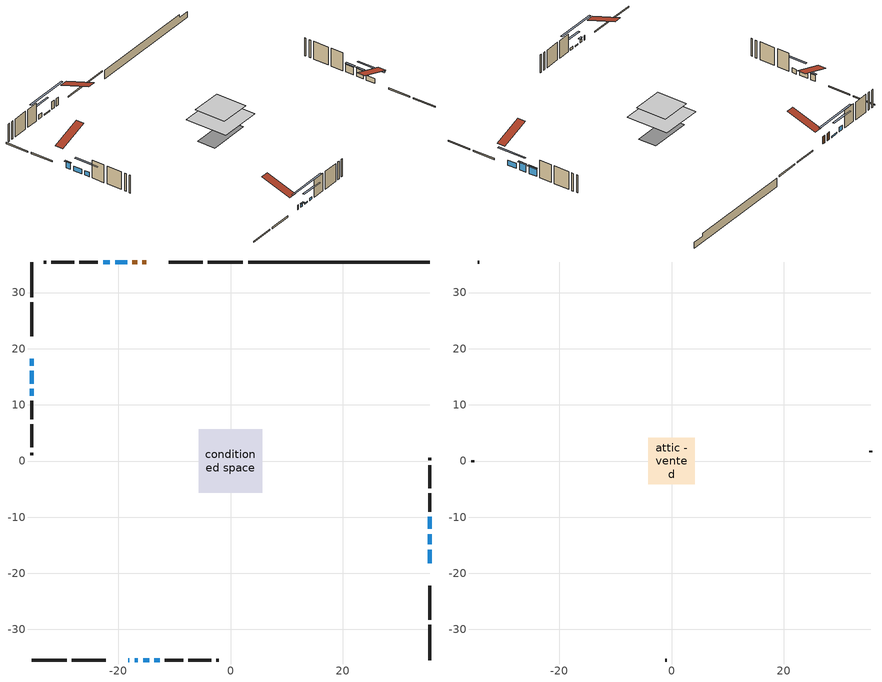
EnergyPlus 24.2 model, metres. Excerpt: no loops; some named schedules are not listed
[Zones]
conditioned space
 floor outside (Floor1 construction): -1.49,-1.49 -1.49,1.49 1.49,1.49 1.49,-1.49 z0.46
 floor adiabatic (AdiabaticFloorConstruction): -5.66,-5.66 -5.66,5.66 5.66,5.66 5.66,-5.66 z2.9
 floor foundation (Slab1 construction): -5.61,-2.47 -5.61,2.47 5.61,2.47 5.61,-2.47 z-1.92
 wall outside (RimJoist1 construction): 2.21,35.44 -4.04,35.44 / -35.44,-35.44 -29.19,-35.44 / -35.44,35.44 -35.44,29.19 / 35.44,-35.44 35.44,-29.19 z0.46:0.76
 wall outside (RimJoist2 construction): -4.97,35.44 -11.03,35.44 / -28.27,-35.44 -22.21,-35.44 / -35.44,28.27 -35.44,22.21 / 35.44,-28.27 35.44,-22.21 z0.46:0.76
 wall outside (AdiabaticWallConstruction 1): -15.01,35.44 -15.72,35.44 / -16.65,35.44 -17.48,35.44 z0.46:2.49
 wall outside (AdiabaticWallConstruction): -18.23,-35.44 -18.02,-35.44 / -35.44,16.08 -35.44,13.79 / -21.47,35.44 -22.69,35.44 / -35.44,12.86 -35.44,11.64 z0.46:1.68; -17.09,-35.44 -16.48,-35.44 z0.46:1.38; -35.44,18.23 -35.44,17.01 z0.46:2.14; -18.41,35.44 -20.54,35.44 / -15.56,-35.44 -14.48,-35.44 z0.46:0.77; 35.44,-18.23 35.44,-15.79 z0.46:1.83; -13.56,-35.44 -12.64,-35.44 z0.46:1.07; 35.44,-14.86 35.44,-13.03 / 35.44,-12.1 35.44,-9.97 z0.46:2.59
 wall outside (Wall1 construction): -23.62,35.44 -26.89,35.44 / -11.71,-35.44 -8.44,-35.44 / -35.44,10.71 -35.44,7.44 / 35.44,-9.04 35.44,-5.76 z0.46:5.34
 wall outside (Wall2 construction): -27.82,35.44 -31.89,35.44 / -7.51,-35.44 -3.44,-35.44 / -35.44,6.51 -35.44,2.44 / 35.44,-4.83 35.44,-0.76 z0.46:5.34
 wall outside (Wall3 construction): -32.82,35.44 -33.28,35.44 / -2.51,-35.44 -2.05,-35.44 / -35.44,1.51 -35.44,1.05 / 35.44,0.16 35.44,0.62 z0.46:5.34
 wall foundation (FoundationWall1 construction): 3.13,35.44,-1.92 3.13,35.44,0.46 32.21,35.44,0.46 32.21,35.44,-0.36 35.44,35.44,-0.36 35.44,35.44,-1.92
 window (WindowConstruction 9): -18.23,-35.44 -18.02,-35.44 z0.46:1.68
 window (WindowConstruction 6): -17.09,-35.44 -16.48,-35.44 z0.46:1.37
 window (WindowConstruction 7): -35.44,18.23 -35.44,17.01 z0.46:2.14
 window (WindowConstruction 8): -35.44,16.08 -35.44,13.79 z0.46:1.68
 window (WindowConstruction 10): -18.41,35.44 -20.54,35.44 z0.46:0.76
 window (WindowConstruction 11): -15.55,-35.44 -14.49,-35.44 z0.46:0.76
 window (WindowConstruction): 35.44,-18.23 35.44,-15.79 z0.46:1.83
 window (WindowConstruction 1): -21.47,35.44 -22.69,35.44 z0.46:1.68
 window (WindowConstruction 2): -13.56,-35.44 -12.64,-35.44 z0.46:1.07
 window (WindowConstruction 3): -35.44,12.86 -35.44,11.64 z0.46:1.68
 window (WindowConstruction 4): 35.44,-14.86 35.44,-13.03 z0.46:2.59
 window (WindowConstruction 5): 35.44,-12.1 35.44,-9.97 z0.46:2.59
 door (Door): -15.01,35.44 -15.72,35.44 z0.46:2.49
 door (Door 1): -16.65,35.44 -17.48,35.44 z0.46:2.49
 ceiling adiabatic (AdiabaticFloorConstruction): 5.66,-5.66 5.66,5.66 -5.66,5.66 -5.66,-5.66 z2.9
attic - vented
 floor to conditioned space (Floor2 construction Reversed): -4.14,-4.14 -4.14,4.14 4.14,4.14 4.14,-4.14 z5.34
 wall outside (Wall4 construction): -34.21,35.44 -34.51,35.44 / -1.12,-35.44 -0.82,-35.44 / -35.44,0.12 -35.44,-0.18 / 35.44,1.55 35.44,1.86 z0.46:5.34
 roof outside (Roof1 construction): -14.08,35.44,5.34 -14.08,27.38,8.02 -11.96,27.38,8.02 -11.96,35.44,5.34; -19.16,-35.44,5.34 -19.16,-27.38,8.02 -21.28,-27.38,8.02 -21.28,-35.44,5.34; -35.44,19.16,5.34 -27.38,19.16,8.02 -27.38,21.28,8.02 -35.44,21.28,5.34; 35.44,-19.16,5.34 27.38,-19.16,8.02 27.38,-21.28,8.02 35.44,-21.28,5.34
shading: -16.28,-35.44 -17.29,-35.44 -17.29,-35.85 -16.28,-35.85 z1.58; -35.44,16.81 -35.44,18.43 -35.85,18.43 -35.85,16.81 z2.34; -25.62,35.44 -13.33,35.44 -13.33,35.85 -25.62,35.85 z5.85; -9.41,-35.44 -20.63,-35.44 -20.63,-35.85 -9.41,-35.85 z5.85; 35.44,-13.15 35.44,-20.87 35.85,-20.87 35.85,-13.15 z4.47; -25.33,35.44 -18.83,35.44 -18.83,35.85 -25.33,35.85 z4.32; -10,-35.44 -16.2,-35.44 -16.2,-35.85 -10,-35.85 z3.71; -35.44,9 -35.44,15.5 -35.85,15.5 -35.85,9 z4.32; 35.44,-12.83 35.44,-15.06 35.85,-15.06 35.85,-12.83 z2.79; 35.44,-9.77 35.44,-12.3 35.85,-12.3 35.85,-9.77 z2.79
[Building]
Building 1: Terrain=Suburbs
[Site:Location]
Toronto City Centre_ON: Latitude {deg}=43.63; Longitude {deg}=-79.39; Time Zone {hr}=-5; Elevation {m}=77; Keep Site Location Information=Yes
[Site:GroundTemperature:Shallow]
5.01852, 3.26908, 3.12898, 3.95918, 7.29196, 10.6092, 13.4851, 15.3069, 15.4617, 13.9799, 11.1774, 7.9619
[Site:WaterMainsTemperature]
Calculation Method=Schedule; Temperature Schedule=mains temperature schedule
[Material] Roughness=Rough; Thermal Absorptance=0.9
Name | Thickness {m} | Conductivity {W/m-K} | Density {kg/m3} | Specific Heat {J/kg-K} | Solar Absorptance | Visible Absorptance
asphalt or fiberglass shingles | 0.00635 | 0.162714 | 1121.4 | 1465.45 | 0.4 | 0.4
ceiling loosefill ins | 0.0846667 | 0.0480833 | 16.02 | 1046.75 | 0.7 | 0.7
ceiling stud and cavity | 0.1397 | 0.102239 | 65.682 | 1177.47 | 0.7 | 0.7
concrete 4.0 in. | 0.1016 | 1.803125 | 2242.8 | 837.4 | 0.7 | 0.7
concrete 8.0 in. | 0.2032 | 1.803125 | 2242.8 | 837.4 | 0.7 | 0.7
door material | 0.04445 | 0.053851 | 512.64 | 1214.23 | 0.7 | 0.7
exterior vertical ins | 0.0249493 | 0.029427 | 32.04 | 1214.23 | 0.7 | 0.7
floor covering | 0.0127 | 0.0433444 | 54.468 | 1339.84 | 0.6 | 0.6
floor rigid ins | 0.051816 | 0.029427 | 32.04 | 1214.23 | 0.7 | 0.7
floor rigid ins 1; wall rigid ins | 0.512978 | 0.029427 | 32.04 | 1214.23 | 0.7 | 0.7
floor stud and cavity | 0.1397 | 0.0907547 | 92.3553 | 1139.71 | 0.7 | 0.7
floor stud and cavity 1 | 0.1397 | 1.75129 | 37.0049 | 1207.88 | 0.7 | 0.7
furniture material conditioned space 1 | 0.1524 | 0.115458 | 640.8 | 1214.23 | 0.6 | 0.6
gypsum board | 0.0127 | 0.160291 | 801 | 837.4 | 0.6 | 0.6
gypsum board 1 | 0.0127 | 0.160291 | 801 | 837.4 | 0.7 | 0.7
osb sheathing 0.5 in. | 0.0127 | 0.115458 | 512.64 | 1214.23 | 0.7 | 0.7
osb sheathing 0.75 in. | 0.01905 | 0.115458 | 512.64 | 1214.23 | 0.7 | 0.7
osb sheathing 2.0 in. | 0.0508 | 0.115458 | 512.64 | 1214.23 | 0.7 | 0.7
rim joist rigid ins | 0.103632 | 0.029427 | 32.04 | 1214.23 | 0.7 | 0.7
rim joist stud and cavity | 0.0508 | 0.0296634 | 125.044 | 1163.47 | 0.6 | 0.6
rim joist stud and cavity 1 | 0.0508 | 0.353641 | 125.044 | 1163.47 | 0.6 | 0.6
wall stud and cavity | 0.1397 | 0.0823866 | 139.0536 | 1170.24 | 0.7 | 0.7
wall stud and cavity 1 | 0.1397 | 0.0937807 | 139.0536 | 1170.24 | 0.7 | 0.7
wall stud and cavity 2 | 0.1397 | 0.12206 | 139.0536 | 1170.24 | 0.7 | 0.7
wall stud and cavity 3 | 0.0889 | 6.9971 | 50.32683 | 1063.81 | 0.6 | 0.6
wall stud and cavity 4 | 0.0889 | 0.380278 | 52.3479 | 1209.89 | 0.7 | 0.7
wall stud and cavity 5 | 0.0889 | 0.391764 | 83.0341 | 1211.67 | 0.7 | 0.7
wood siding | 0.0254 | 0.102417 | 544.68 | 1172.36 | 0.4 | 0.4
wood siding 1 | 0.00254 | 0.102417 | 544.68 | 1172.36 | 0.4 | 0.4
wood siding 2; wood siding 3; wood siding 4 | 0.0254 | 0.102417 | 544.68 | 1172.36 | 0.7 | 0.7
[WindowMaterial:SimpleGlazingSystem]
Name | U-Factor {W/m2-K} | Solar Heat Gain Coefficient
WindowMaterial | 2.915653 | 0.67
WindowMaterial 1 | 2.92076 | 0.67
WindowMaterial 2 | 2.97868 | 0.61
WindowMaterial 3 | 2.96789 | 0.62
WindowMaterial 4 | 2.881585 | 0.7
WindowMaterial 5 | 2.96448 | 0.61
WindowMaterial 6 | 2.9077 | 0.68
WindowMaterial 7 | 2.89408 | 0.69
WindowMaterial 8 | 3.026374 | 0.54
WindowMaterial 9 | 3.063281 | 0.53
[Construction]
AdiabaticFloorConstruction: floor stud and cavity 1, floor rigid ins 1, osb sheathing 0.75 in., floor covering
AdiabaticWallConstruction: wood siding 3, wall rigid ins, wall stud and cavity 4, gypsum board
AdiabaticWallConstruction 1: wood siding 4, wall rigid ins, wall stud and cavity 4, gypsum board
Door; Door 1: door material
Floor1 construction: floor stud and cavity, floor rigid ins, osb sheathing 0.75 in., floor covering
Floor2 construction Reversed: gypsum board, ceiling stud and cavity, ceiling loosefill ins
FoundationWall1 construction: concrete 8.0 in., gypsum board 1
furniture construction conditioned space 1: furniture material conditioned space 1
PartitionWallConstruction: gypsum board, wall stud and cavity 5, gypsum board
RimJoist1 construction: wood siding 2, osb sheathing 2.0 in., rim joist stud and cavity
RimJoist2 construction: wood siding 2, rim joist rigid ins, osb sheathing 2.0 in., rim joist stud and cavity 1
Roof1 construction: asphalt or fiberglass shingles
Slab1 construction: concrete 4.0 in.
Wall1 construction: wood siding, osb sheathing 0.5 in., wall stud and cavity, gypsum board
Wall2 construction: wood siding, osb sheathing 0.5 in., wall stud and cavity 1, gypsum board
Wall3 construction: wood siding, osb sheathing 0.5 in., wall stud and cavity 2, gypsum board
Wall4 construction: wood siding 1, wall stud and cavity 3
WindowConstruction: WindowMaterial
WindowConstruction 1: WindowMaterial 1
WindowConstruction 10; WindowConstruction 11: WindowMaterial 9
WindowConstruction 2; WindowConstruction 6: WindowMaterial 2
WindowConstruction 3: WindowMaterial 3
WindowConstruction 4: WindowMaterial 4
WindowConstruction 5: WindowMaterial 5
WindowConstruction 7: WindowMaterial 6
WindowConstruction 8: WindowMaterial 7
WindowConstruction 9: WindowMaterial 8
[Zone] Multiplier=1; Part of Total Floor Area=Yes
Name | Volume {m3}
attic - vented | 29.8541
conditioned space | 470.2
[Space]
Name | Zone | Volume {m3}
attic - vented 1 | attic - vented | 29.8541
conditioned space 1 | conditioned space | 470.2
[ZoneInfiltration:EffectiveLeakageArea]
infil attic - vented 1: Zone or Space=attic - vented 1; Schedule=Always On Discrete; Effective Air Leakage Area {cm2}=2882.53; Stack Coefficient=0.000525926; Wind Coefficient=1.54947e-05
[ZoneMixing]
whole house fan mix: Zone or Space=attic - vented; Schedule=Always On Continuous; Design Flow Rate Calculation Method=Flow/Zone; Design Flow Rate {m3/s}=0; Source Zone or Space=conditioned space
[SurfaceProperty:ExposedFoundationPerimeter]
Slab1: Exposed Perimeter Calculation Method=TotalExposedPerimeter; Total Exposed Perimeter {m}=32.308
[InternalMass] Zone or ZoneList=conditioned space; Space or SpaceList=conditioned space 1
Name | Construction | Surface Area {m2}
furniture mass conditioned space 1 | furniture construction conditioned space 1 | 76.9198
partition wall mass | PartitionWallConstruction | 192.3
[Lights]
interior lighting: Zone or ZoneList or Space or SpaceList=conditioned space 1; Schedule=interior lighting schedule; Design Level Calculation Method=LightingLevel; Lighting Level {W}=343.2; Return Air Fraction=0; Fraction Radiant=0.6; Fraction Visible=0.2; Fraction Replaceable=1
[People]
occupants: Zone or ZoneList or Space or SpaceList=conditioned space 1; Number of People Schedule=occupants schedule; Number of People Calculation Method=People; Number of People=3; Fraction Radiant=0.314171; Sensible Heat Fraction=0.56303; Activity Level Schedule=occupants activity schedule; Carbon Dioxide Generation Rate {m3/s-W}=0; Enable ASHRAE 55 Comfort Warnings=No; Mean Radiant Temperature Calculation Type=EnclosureAveraged
[ElectricEquipment] Zone or ZoneList or Space or SpaceList=conditioned space 1; Design Level Calculation Method=EquipmentLevel
Name | Schedule | Design Level {W} | Fraction Latent | Fraction Radiant | Fraction Lost
clothes dryer | clothes dryer schedule | 140.772 | 0.015 | 0.081 | 0.85
clothes washer | clothes washer schedule | 32.1985 | 0.03 | 0.162 | 0.7
cooking range | cooking range schedule | 215.147 | 0.08 | 0.432 | 0.2
dishwasher | dishwasher schedule | 66.8632 | 0.3 | 0.18 | 0.4
fridge | fridge schedule | 72.9452 | 0 | 0.6 | 0
mech vent bath fan 0 | mech vent bath fan 0 schedule | 50.2 | 0 | 0 | 1
mech vent bath fan 1 | mech vent bath fan 1 schedule | 50.2 | 0 | 0 | 1
mech vent house fan | mech vent house fan schedule | 0 | 0 | 0 | 1
mech vent house fan cfis | mech vent house fan cfis schedule | 0 | 0 | 0 | 0
mech vent range fan 0 | mech vent range fan 0 schedule | 57 | 0 | 0 | 1
misc plug loads | misc plug loads schedule | 494.7 | 0.045 | 0.513 | 0.1
whole house fan | Always On Discrete | 0 | 0 | 0 | 1
[OtherEquipment] Zone or ZoneList or Space or SpaceList=conditioned space 1; Design Level Calculation Method=EquipmentLevel
Name | Fuel Type | Schedule | Design Level {W} | Fraction Latent | Fraction Radiant | Fraction Lost
clothes dryer 1 | Electricity | clothes dryer schedule | 0 | 0.015 | 0.081 | 0.85
cooking range 1 | Electricity | cooking range schedule | 0 | 0.08 | 0.432 | 0.2
general water use latent | None | general water use schedule | 62.594 | 1 | 0 | 0
general water use sensible | None | general water use schedule | -61.6891 | 0 | 0.6 | 0
mech vent house fan latent load | None | Always On Discrete | 0 | 1 | 0 | 0
mech vent house fan sensible load | None | Always On Discrete | 0 | 0 | 0 | 0
water heater energy adjustment1 | NaturalGas | Always On Discrete | 0.01 | 0 | 0 | 1
[ZoneInfiltration:DesignFlowRate] Zone or ZoneList or Space or SpaceList=conditioned space 1; Schedule=Always On Discrete; Design Flow Rate Calculation Method=Flow/Zone; Design Flow Rate {m3/s}=0
infil flow; natural vent flow; whole house fan flow
[AvailabilityManager:Scheduled]
central ac and furnace airloop Availability Manager: Schedule=Always On Discrete
[Foundation:Kiva]
Foundation Kiva 1: Initial Indoor Air Temperature {C}=18; Wall Height Above Grade {m}=0.460004; Wall Depth Below Slab {m}=0.2032; Custom Block Material Name 1=exterior vertical ins; Custom Block Depth 1 {m}=2.38; Custom Block X Position 1 {m}=0.2159; Custom Block Z Position 1 {m}=0
[Foundation:Kiva:Settings]
Soil Conductivity {W/m-K}=0.849921; Soil Density {kg/m3}=1842.3; Soil Specific Heat {J/kg-K}=418.7; Ground Solar Absorptivity=0.9; Ground Thermal Absorptivity=0.9; Ground Surface Roughness {m}=0.03; Far-Field Width {m}=40; Deep-Ground Boundary Condition=ZeroFlux; Deep-Ground Depth {m}=40; Minimum Cell Dimension {m}=0.2; Maximum Cell Growth Coefficient=3; Simulation Timestep=Timestep
[Exterior:Lights]
exterior lighting: Schedule=exterior lighting schedule; Design Level {W}=75.6
[EnergyManagementSystem:GlobalVariable]
central_ac_and_furnace_airloop_Fan_RTF
infil_program_Qfan
infil_program_Qinf
natural_vent_program_Qnv
natural_vent_program_Qwhf
[EnergyManagementSystem:Sensor]
Name | Output:Variable or Output:Meter Index Key | Output:Variable or Output:Meter
airflow_gain | infil flow | Infiltration Sensible Heat Gain Energy
airflow_gain_1 | natural vent flow | Infiltration Sensible Heat Gain Energy
airflow_gain_2 | whole house fan flow | Infiltration Sensible Heat Gain Energy
airflow_loss | infil flow | Infiltration Sensible Heat Loss Energy
airflow_loss_1 | natural vent flow | Infiltration Sensible Heat Loss Energy
airflow_loss_2 | whole house fan flow | Infiltration Sensible Heat Loss Energy
clg_load_cond |  | Cooling:EnergyTransfer:Zone:CONDITIONED SPACE
clg_sp_s; clg_sp_s_1 | cooling setpoint | Schedule Value
clothes_dryer_exhaust_0_sch_s | clothes dryer exhaust 0 schedule | Schedule Value
cool_season | cooling season schedule | Schedule Value
htg_load_cond |  | Heating:EnergyTransfer:Zone:CONDITIONED SPACE
htg_sp_s; htg_sp_s_1 | heating setpoint | Schedule Value
ig_ee_conv | clothes dryer | Electric Equipment Convective Heating Energy
ig_ee_conv_2 | cooking range | Electric Equipment Convective Heating Energy
ig_ee_conv_4 | fridge | Electric Equipment Convective Heating Energy
ig_ee_conv_5 | misc plug loads | Electric Equipment Convective Heating Energy
ig_ee_conv_6 | whole house fan | Electric Equipment Convective Heating Energy
ig_ee_rad | clothes dryer | Electric Equipment Radiant Heating Energy
ig_ee_rad_2 | cooking range | Electric Equipment Radiant Heating Energy
ig_ee_rad_4 | fridge | Electric Equipment Radiant Heating Energy
ig_ee_rad_5 | misc plug loads | Electric Equipment Radiant Heating Energy
ig_ee_rad_6 | whole house fan | Electric Equipment Radiant Heating Energy
ig_lgt_conv | interior lighting | Lights Convective Heating Energy
ig_lgt_rad | interior lighting | Lights Radiant Heating Energy
ig_lgt_vis | interior lighting | Lights Visible Radiation Heating Energy
ig_oe_conv | clothes dryer 1 | Other Equipment Convective Heating Energy
ig_oe_conv_1 | cooking range 1 | Other Equipment Convective Heating Energy
ig_oe_conv_2 | general water use latent | Other Equipment Convective Heating Energy
ig_oe_conv_3 | general water use sensible | Other Equipment Convective Heating Energy
ig_oe_conv_4 | water heater energy adjustment1 | Other Equipment Convective Heating Energy
ig_oe_rad | clothes dryer 1 | Other Equipment Radiant Heating Energy
ig_oe_rad_1 | cooking range 1 | Other Equipment Radiant Heating Energy
ig_oe_rad_2 | general water use latent | Other Equipment Radiant Heating Energy
ig_oe_rad_3 | general water use sensible | Other Equipment Radiant Heating Energy
ig_oe_rad_4 | water heater energy adjustment1 | Other Equipment Radiant Heating Energy
ig_ppl_conv | occupants | People Convective Heating Energy
ig_ppl_rad | occupants | People Radiant Heating Energy
im_conv | furniture mass conditioned space 1 | Surface Inside Face Convection Heat Gain Energy
im_conv_1 | partition wall mass | Surface Inside Face Convection Heat Gain Energy
im_ig | furniture mass conditioned space 1 | Surface Inside Face Internal Gains Radiation Heat Gain Energy
im_ig_1 | partition wall mass | Surface Inside Face Internal Gains Radiation Heat Gain Energy
im_lgt | furniture mass conditioned space 1 | Surface Inside Face Lights Radiation Heat Gain Energy
im_lgt_1 | partition wall mass | Surface Inside Face Lights Radiation Heat Gain Energy
im_sol | furniture mass conditioned space 1 | Surface Inside Face Solar Radiation Heat Gain Energy
im_sol_1 | partition wall mass | Surface Inside Face Solar Radiation Heat Gain Energy
im_surf | furniture mass conditioned space 1 | Surface Inside Face Net Surface Thermal Radiation Heat Gain Energy
im_surf_1 | partition wall mass | Surface Inside Face Net Surface Thermal Radiation Heat Gain Energy
mech_vent_bath_fan_0_sch_s | mech vent bath fan 0 schedule | Schedule Value
mech_vent_bath_fan_1_sch_s | mech vent bath fan 1 schedule | Schedule Value
mech_vent_range_fan_0_sch_s | mech vent range fan 0 schedule | Schedule Value
mv_conv | mech vent bath fan 0 | Electric Equipment Convective Heating Energy
mv_conv_1 | mech vent bath fan 1 | Electric Equipment Convective Heating Energy
mv_conv_2 | mech vent house fan | Electric Equipment Convective Heating Energy
mv_conv_3 | mech vent house fan cfis | Electric Equipment Convective Heating Energy
mv_conv_4 | mech vent range fan 0 | Electric Equipment Convective Heating Energy
mv_conv_5 | mech vent house fan latent load | Other Equipment Convective Heating Energy
mv_conv_6 | mech vent house fan sensible load | Other Equipment Convective Heating Energy
mv_rad | mech vent bath fan 0 | Electric Equipment Radiant Heating Energy
mv_rad_1 | mech vent bath fan 1 | Electric Equipment Radiant Heating Energy
mv_rad_2 | mech vent house fan | Electric Equipment Radiant Heating Energy
mv_rad_3 | mech vent house fan cfis | Electric Equipment Radiant Heating Energy
mv_rad_4 | mech vent range fan 0 | Electric Equipment Radiant Heating Energy
mv_rad_5 | mech vent house fan latent load | Other Equipment Radiant Heating Energy
mv_rad_6 | mech vent house fan sensible load | Other Equipment Radiant Heating Energy
natural_vent_s | natural vent schedule | Schedule Value
out_pb_s |  | Site Outdoor Air Barometric Pressure
out_wt_s |  | Site Outdoor Air Humidity Ratio
site_vw_s |  | Site Wind Speed
ss_back_out | Window1 | Surface Window Shortwave from Zone Back Out Window Heat Transfer Rate
ss_back_out_1 | Window10 | Surface Window Shortwave from Zone Back Out Window Heat Transfer Rate
ss_back_out_10 | Window8 | Surface Window Shortwave from Zone Back Out Window Heat Transfer Rate
ss_back_out_11 | Window9 | Surface Window Shortwave from Zone Back Out Window Heat Transfer Rate
ss_back_out_2 | Window11 | Surface Window Shortwave from Zone Back Out Window Heat Transfer Rate
ss_back_out_3 | Window12 | Surface Window Shortwave from Zone Back Out Window Heat Transfer Rate
ss_back_out_4 | Window13 | Surface Window Shortwave from Zone Back Out Window Heat Transfer Rate
ss_back_out_5 | Window15 | Surface Window Shortwave from Zone Back Out Window Heat Transfer Rate
ss_back_out_6 | Window2 | Surface Window Shortwave from Zone Back Out Window Heat Transfer Rate
ss_back_out_7 | Window4 | Surface Window Shortwave from Zone Back Out Window Heat Transfer Rate
ss_back_out_8 | Window5 | Surface Window Shortwave from Zone Back Out Window Heat Transfer Rate
ss_back_out_9 | Window6 | Surface Window Shortwave from Zone Back Out Window Heat Transfer Rate
ss_conv | Door1 | Surface Inside Face Convection Heat Gain Energy
ss_conv_1 | Door2 | Surface Inside Face Convection Heat Gain Energy
ss_conv_10 | Window5 | Surface Inside Face Convection Heat Gain Energy
ss_conv_11 | Window6 | Surface Inside Face Convection Heat Gain Energy
ss_conv_12 | Window8 | Surface Inside Face Convection Heat Gain Energy
ss_conv_13 | Window9 | Surface Inside Face Convection Heat Gain Energy
ss_conv_2 | Window1 | Surface Inside Face Convection Heat Gain Energy
ss_conv_3 | Window10 | Surface Inside Face Convection Heat Gain Energy
ss_conv_4 | Window11 | Surface Inside Face Convection Heat Gain Energy
ss_conv_5 | Window12 | Surface Inside Face Convection Heat Gain Energy
ss_conv_6 | Window13 | Surface Inside Face Convection Heat Gain Energy
ss_conv_7 | Window15 | Surface Inside Face Convection Heat Gain Energy
ss_conv_8 | Window2 | Surface Inside Face Convection Heat Gain Energy
ss_conv_9 | Window4 | Surface Inside Face Convection Heat Gain Energy
ss_ig | Door1 | Surface Inside Face Internal Gains Radiation Heat Gain Energy
ss_ig_1 | Door2 | Surface Inside Face Internal Gains Radiation Heat Gain Energy
ss_ig_10 | Window5 | Surface Inside Face Internal Gains Radiation Heat Gain Energy
ss_ig_11 | Window6 | Surface Inside Face Internal Gains Radiation Heat Gain Energy
ss_ig_12 | Window8 | Surface Inside Face Internal Gains Radiation Heat Gain Energy
ss_ig_13 | Window9 | Surface Inside Face Internal Gains Radiation Heat Gain Energy
ss_ig_2 | Window1 | Surface Inside Face Internal Gains Radiation Heat Gain Energy
ss_ig_3 | Window10 | Surface Inside Face Internal Gains Radiation Heat Gain Energy
ss_ig_4 | Window11 | Surface Inside Face Internal Gains Radiation Heat Gain Energy
ss_ig_5 | Window12 | Surface Inside Face Internal Gains Radiation Heat Gain Energy
ss_ig_6 | Window13 | Surface Inside Face Internal Gains Radiation Heat Gain Energy
ss_ig_7 | Window15 | Surface Inside Face Internal Gains Radiation Heat Gain Energy
ss_ig_8 | Window2 | Surface Inside Face Internal Gains Radiation Heat Gain Energy
ss_ig_9 | Window4 | Surface Inside Face Internal Gains Radiation Heat Gain Energy
ss_lgt | Door1 | Surface Inside Face Lights Radiation Heat Gain Energy
ss_lgt_1 | Door2 | Surface Inside Face Lights Radiation Heat Gain Energy
ss_sol | Door1 | Surface Inside Face Solar Radiation Heat Gain Energy
ss_sol_1 | Door2 | Surface Inside Face Solar Radiation Heat Gain Energy
ss_surf | Door1 | Surface Inside Face Net Surface Thermal Radiation Heat Gain Energy
ss_surf_1 | Door2 | Surface Inside Face Net Surface Thermal Radiation Heat Gain Energy
ss_surf_10 | Window5 | Surface Inside Face Net Surface Thermal Radiation Heat Gain Energy
ss_surf_11 | Window6 | Surface Inside Face Net Surface Thermal Radiation Heat Gain Energy
ss_surf_12 | Window8 | Surface Inside Face Net Surface Thermal Radiation Heat Gain Energy
ss_surf_13 | Window9 | Surface Inside Face Net Surface Thermal Radiation Heat Gain Energy
ss_surf_2 | Window1 | Surface Inside Face Net Surface Thermal Radiation Heat Gain Energy
ss_surf_3 | Window10 | Surface Inside Face Net Surface Thermal Radiation Heat Gain Energy
ss_surf_4 | Window11 | Surface Inside Face Net Surface Thermal Radiation Heat Gain Energy
ss_surf_5 | Window12 | Surface Inside Face Net Surface Thermal Radiation Heat Gain Energy
ss_surf_6 | Window13 | Surface Inside Face Net Surface Thermal Radiation Heat Gain Energy
ss_surf_7 | Window15 | Surface Inside Face Net Surface Thermal Radiation Heat Gain Energy
ss_surf_8 | Window2 | Surface Inside Face Net Surface Thermal Radiation Heat Gain Energy
ss_surf_9 | Window4 | Surface Inside Face Net Surface Thermal Radiation Heat Gain Energy
ss_trans_in | Window1 | Surface Window Transmitted Solar Radiation Rate
ss_trans_in_1 | Window10 | Surface Window Transmitted Solar Radiation Rate
ss_trans_in_10 | Window8 | Surface Window Transmitted Solar Radiation Rate
ss_trans_in_11 | Window9 | Surface Window Transmitted Solar Radiation Rate
ss_trans_in_2 | Window11 | Surface Window Transmitted Solar Radiation Rate
